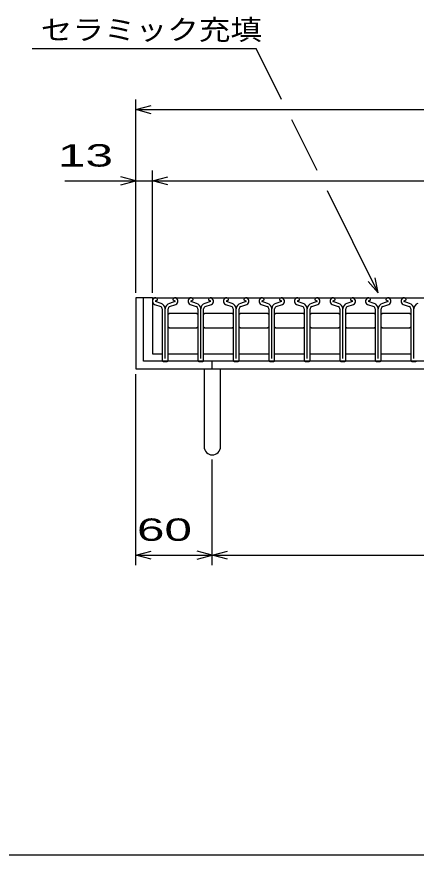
# Model space of a CAD drawing. Units: millimetres, scale not verified. Extents: x -1456 to 1389, y -1026 to 839.
# Drawn here: x -1034 to -720, y -921 to -262 of the extents above; entities that cross this region are included whole.
import ezdxf
from ezdxf.enums import TextEntityAlignment as Align

# ---------------------------------------------------------------- set-up
doc = ezdxf.new("R2010")
doc.units = ezdxf.units.MM
doc.header["$LTSCALE"] = 8
for name, color, linetype, lineweight in [('0_2', 150, 'Continuous', 25), ('16', 3, 'Continuous', 25), ('19', 6, 'Continuous', 25), ('22', 2, 'Continuous', 25)]:
    doc.layers.add(name, color=color, linetype=linetype, lineweight=lineweight)
doc.styles.add('ベクトル', font='')
doc.styles.get('ベクトル').set_extended_font_data('ベクトル')

msp = doc.modelspace()

# ---------------------------------------------------------------- linework, layer by layer
at = {"layer": '0_2'}
msp.add_line((1388.8, -921.2), (-1379.2, -921.2), dxfattribs=at)
at = {"layer": '16'}
for p, q in [((-927, -482.7), (-433, -482.7)), ((-927, -482.7), (-927, -526.7)), ((-925.379, -487.879), (-920.509, -489.589)), ((-920.299, -487.228), (-924.619, -485.708)), ((-924.46, -485.013), (-923.02, -484.313)), ((-923.02, -484.313), (-923.02, -484.083)), ((-909.402, -485.708), (-913.722, -487.228)), ((-913.512, -489.589), (-908.642, -487.879)), ((-911.001, -484.083), (-911.001, -484.313)), ((-911.001, -484.313), (-909.561, -485.013)), ((-897.479, -487.879), (-892.609, -489.589)), ((-892.399, -487.228), (-896.719, -485.708)), ((-896.56, -485.013), (-895.12, -484.313)), ((-895.12, -484.313), (-895.12, -484.083)), ((-881.502, -485.708), (-885.822, -487.228)), ((-885.612, -489.589), (-880.742, -487.879)), ((-883.101, -484.083), (-883.101, -484.313)), ((-883.101, -484.313), (-881.661, -485.013)), ((-869.579, -487.879), (-864.709, -489.589)), ((-864.499, -487.228), (-868.819, -485.708)), ((-868.66, -485.013), (-867.22, -484.313)), ((-867.22, -484.313), (-867.22, -484.083)), ((-853.602, -485.708), (-857.922, -487.228)), ((-857.712, -489.589), (-852.842, -487.879)), ((-855.201, -484.083), (-855.201, -484.313)), ((-855.201, -484.313), (-853.761, -485.013)), ((-841.679, -487.879), (-836.809, -489.589)), ((-836.599, -487.228), (-840.919, -485.708)), ((-840.76, -485.013), (-839.32, -484.313)), ((-839.32, -484.313), (-839.32, -484.083)), ((-825.702, -485.708), (-830.022, -487.228)), ((-829.812, -489.589), (-824.942, -487.879)), ((-827.301, -484.083), (-827.301, -484.313)), ((-827.301, -484.313), (-825.861, -485.013)), ((-813.779, -487.879), (-808.909, -489.589)), ((-808.699, -487.228), (-813.019, -485.708)), ((-812.86, -485.013), (-811.42, -484.313)), ((-811.42, -484.313), (-811.42, -484.083)), ((-797.802, -485.708), (-802.122, -487.228)), ((-801.912, -489.589), (-797.042, -487.879)), ((-799.401, -484.083), (-799.401, -484.313)), ((-799.401, -484.313), (-797.961, -485.013)), ((-785.879, -487.879), (-781.009, -489.589)), ((-780.799, -487.228), (-785.119, -485.708)), ((-784.96, -485.013), (-783.52, -484.313)), ((-783.52, -484.313), (-783.52, -484.083)), ((-769.902, -485.708), (-774.222, -487.228)), ((-774.012, -489.589), (-769.142, -487.879)), ((-771.501, -484.083), (-771.501, -484.313)), ((-771.501, -484.313), (-770.061, -485.013)), ((-757.979, -487.879), (-753.109, -489.589)), ((-752.899, -487.228), (-757.219, -485.708)), ((-757.06, -485.013), (-755.62, -484.313)), ((-755.62, -484.313), (-755.62, -484.083)), ((-742.002, -485.708), (-746.322, -487.228)), ((-746.112, -489.589), (-741.242, -487.879)), ((-743.601, -484.083), (-743.601, -484.313)), ((-743.601, -484.313), (-742.161, -485.013)), ((-730.079, -487.879), (-725.209, -489.589)), ((-724.999, -487.228), (-729.319, -485.708)), ((-729.16, -485.013), (-727.72, -484.313)), ((-727.72, -484.313), (-727.72, -484.083)), ((-919.31, -491.292), (-919.31, -532.012)), ((-917, -530.41), (-917, -491.34)), ((-914.71, -532.012), (-914.71, -491.292)), ((-891.41, -491.292), (-891.41, -532.012)), ((-889.1, -530.41), (-889.1, -491.34)), ((-886.81, -532.012), (-886.81, -491.292)), ((-863.51, -491.292), (-863.51, -532.012)), ((-861.2, -530.41), (-861.2, -491.34)), ((-858.91, -532.012), (-858.91, -491.292)), ((-835.61, -491.292), (-835.61, -532.012)), ((-833.3, -530.41), (-833.3, -491.34)), ((-831.01, -532.012), (-831.01, -491.292)), ((-807.71, -491.292), (-807.71, -532.012)), ((-805.4, -530.41), (-805.4, -491.34)), ((-803.11, -532.012), (-803.11, -491.292)), ((-779.81, -491.292), (-779.81, -532.012)), ((-777.5, -530.41), (-777.5, -491.34)), ((-775.21, -532.012), (-775.21, -491.292)), ((-751.91, -491.292), (-751.91, -532.012)), ((-749.6, -530.41), (-749.6, -491.34)), ((-747.31, -532.012), (-747.31, -491.292)), ((-724.01, -491.292), (-724.01, -532.012)), ((-721.7, -530.41), (-721.7, -491.34)), ((-914.75, -495.7), (-913.75, -494.7)), ((-913.75, -494.7), (-892.35, -494.7)), ((-892.35, -494.7), (-891.35, -495.7)), ((-886.85, -495.7), (-885.85, -494.7)), ((-885.85, -494.7), (-864.45, -494.7)), ((-864.45, -494.7), (-863.45, -495.7)), ((-858.95, -495.7), (-857.95, -494.7)), ((-857.95, -494.7), (-836.55, -494.7)), ((-836.55, -494.7), (-835.55, -495.7)), ((-831.05, -495.7), (-830.05, -494.7)), ((-830.05, -494.7), (-808.65, -494.7)), ((-808.65, -494.7), (-807.65, -495.7)), ((-803.15, -495.7), (-802.15, -494.7)), ((-802.15, -494.7), (-780.75, -494.7)), ((-780.75, -494.7), (-779.75, -495.7)), ((-775.25, -495.7), (-774.25, -494.7)), ((-774.25, -494.7), (-752.85, -494.7)), ((-752.85, -494.7), (-751.85, -495.7)), ((-747.35, -495.7), (-746.35, -494.7)), ((-746.35, -494.7), (-724.95, -494.7)), ((-724.95, -494.7), (-723.95, -495.7)), ((-913.75, -506.7), (-914.75, -505.7)), ((-892.35, -506.7), (-913.75, -506.7)), ((-891.35, -505.7), (-892.35, -506.7)), ((-885.85, -506.7), (-886.85, -505.7)), ((-864.45, -506.7), (-885.85, -506.7)), ((-863.45, -505.7), (-864.45, -506.7)), ((-857.95, -506.7), (-858.95, -505.7)), ((-836.55, -506.7), (-857.95, -506.7)), ((-835.55, -505.7), (-836.55, -506.7)), ((-830.05, -506.7), (-831.05, -505.7)), ((-808.65, -506.7), (-830.05, -506.7)), ((-807.65, -505.7), (-808.65, -506.7)), ((-802.15, -506.7), (-803.15, -505.7)), ((-780.75, -506.7), (-802.15, -506.7)), ((-779.75, -505.7), (-780.75, -506.7)), ((-774.25, -506.7), (-775.25, -505.7)), ((-752.85, -506.7), (-774.25, -506.7)), ((-751.85, -505.7), (-752.85, -506.7)), ((-746.35, -506.7), (-747.35, -505.7)), ((-724.95, -506.7), (-746.35, -506.7)), ((-723.95, -505.7), (-724.95, -506.7)), ((-927, -526.7), (-919.3, -526.7)), ((-914.7, -526.7), (-891.4, -526.7)), ((-886.8, -526.7), (-863.5, -526.7)), ((-858.9, -526.7), (-835.6, -526.7)), ((-831, -526.7), (-807.7, -526.7)), ((-803.1, -526.7), (-779.8, -526.7)), ((-775.2, -526.7), (-751.9, -526.7)), ((-747.3, -526.7), (-724, -526.7)), ((-918.61, -532.712), (-915.41, -532.712)), ((-890.71, -532.712), (-887.51, -532.712)), ((-862.81, -532.712), (-859.61, -532.712)), ((-834.91, -532.712), (-831.71, -532.712)), ((-807.01, -532.712), (-803.81, -532.712)), ((-779.11, -532.712), (-775.91, -532.712)), ((-751.21, -532.712), (-748.01, -532.712)), ((-723.31, -532.712), (-720.11, -532.712))]:
    msp.add_line(p, q, dxfattribs=at)
for centre, radius, start, end in [((-924.31, -485.4), 2.7, 90.98, 246.68), ((-924.295, -485.416), 0.44, 111.91, 222.33), ((-924.469, -484.146), 1.45, 2.5, 85.55), ((-921.59, -491.643), 4.6, 3.78, 73.7), ((-912.431, -491.643), 4.6, 106.3, 176.22), ((-909.552, -484.146), 1.45, 94.45, 177.5), ((-909.711, -485.4), 2.7, 293.32, 89.02002), ((-909.726, -485.416), 0.44, 317.67, 68.08999), ((-896.41, -485.4), 2.7, 90.98, 246.68), ((-896.395, -485.416), 0.44, 111.91, 222.33), ((-896.569, -484.146), 1.45, 2.5, 85.55), ((-893.69, -491.643), 4.6, 3.78, 73.7), ((-884.531, -491.643), 4.6, 106.3, 176.22), ((-881.652, -484.146), 1.45, 94.45, 177.5), ((-881.811, -485.4), 2.7, 293.32, 89.02002), ((-881.826, -485.416), 0.44, 317.67, 68.08999), ((-868.51, -485.4), 2.7, 90.98, 246.68), ((-868.495, -485.416), 0.44, 111.91, 222.33), ((-868.669, -484.146), 1.45, 2.5, 85.55), ((-865.79, -491.643), 4.6, 3.78, 73.7), ((-856.631, -491.643), 4.6, 106.3, 176.22), ((-853.752, -484.146), 1.45, 94.45, 177.5), ((-853.911, -485.4), 2.7, 293.32, 89.02002), ((-853.926, -485.416), 0.44, 317.67, 68.08999), ((-840.61, -485.4), 2.7, 90.98, 246.68), ((-840.595, -485.416), 0.44, 111.91, 222.33), ((-840.769, -484.146), 1.45, 2.5, 85.55), ((-837.89, -491.643), 4.6, 3.78, 73.7), ((-828.731, -491.643), 4.6, 106.3, 176.22), ((-825.852, -484.146), 1.45, 94.45, 177.5), ((-826.011, -485.4), 2.7, 293.32, 89.02002), ((-826.026, -485.416), 0.44, 317.67, 68.08999), ((-812.71, -485.4), 2.7, 90.98, 246.68), ((-812.695, -485.416), 0.44, 111.91, 222.33), ((-812.869, -484.146), 1.45, 2.5, 85.55), ((-809.99, -491.643), 4.6, 3.78, 73.7), ((-800.831, -491.643), 4.6, 106.3, 176.22), ((-797.952, -484.146), 1.45, 94.45, 177.5), ((-798.111, -485.4), 2.7, 293.32, 89.02002), ((-798.126, -485.416), 0.44, 317.67, 68.08999), ((-784.81, -485.4), 2.7, 90.98, 246.68), ((-784.795, -485.416), 0.44, 111.91, 222.33), ((-784.969, -484.146), 1.45, 2.5, 85.55), ((-782.09, -491.643), 4.6, 3.78, 73.7), ((-772.931, -491.643), 4.6, 106.3, 176.22), ((-770.052, -484.146), 1.45, 94.45, 177.5), ((-770.211, -485.4), 2.7, 293.32, 89.02002), ((-770.226, -485.416), 0.44, 317.67, 68.08999), ((-756.91, -485.4), 2.7, 90.98, 246.68), ((-756.895, -485.416), 0.44, 111.91, 222.33), ((-757.069, -484.146), 1.45, 2.5, 85.55), ((-754.19, -491.643), 4.6, 3.78, 73.7), ((-745.031, -491.643), 4.6, 106.3, 176.22), ((-742.152, -484.146), 1.45, 94.45, 177.5), ((-742.311, -485.4), 2.7, 293.32, 89.02002), ((-742.326, -485.416), 0.44, 317.67, 68.08999), ((-729.01, -485.4), 2.7, 90.98, 246.68), ((-728.995, -485.416), 0.44, 111.91, 222.33), ((-729.169, -484.146), 1.45, 2.5, 85.55), ((-726.29, -491.643), 4.6, 3.78, 73.7), ((-717.131, -491.643), 4.6, 106.3, 176.22), ((-921.109, -491.289), 1.8, 0, 70.58), ((-912.912, -491.289), 1.8, 109.42, 180), ((-893.209, -491.289), 1.8, 0, 70.58), ((-885.012, -491.289), 1.8, 109.42, 180), ((-865.309, -491.289), 1.8, 0, 70.58), ((-857.112, -491.289), 1.8, 109.42, 180), ((-837.409, -491.289), 1.8, 0, 70.58), ((-829.212, -491.289), 1.8, 109.42, 180), ((-809.509, -491.289), 1.8, 0, 70.58), ((-801.312, -491.289), 1.8, 109.42, 180), ((-781.609, -491.289), 1.8, 0, 70.58), ((-773.412, -491.289), 1.8, 109.42, 180), ((-753.709, -491.289), 1.8, 0, 70.58), ((-745.512, -491.289), 1.8, 109.42, 180), ((-725.809, -491.289), 1.8, 0, 70.58), ((-918.61, -532.012), 0.7, 180, 270), ((-915.41, -532.012), 0.7, 270, 0), ((-890.71, -532.012), 0.7, 180, 270), ((-887.51, -532.012), 0.7, 270, 0), ((-862.81, -532.012), 0.7, 180, 270), ((-859.61, -532.012), 0.7, 270, 0), ((-834.91, -532.012), 0.7, 180, 270), ((-831.71, -532.012), 0.7, 270, 0), ((-807.01, -532.012), 0.7, 180, 270), ((-803.81, -532.012), 0.7, 270, 0), ((-779.11, -532.012), 0.7, 180, 270), ((-775.91, -532.012), 0.7, 270, 0), ((-751.21, -532.012), 0.7, 180, 270), ((-748.01, -532.012), 0.7, 270, 0), ((-723.31, -532.012), 0.7, 180, 270), ((-720.11, -532.012), 0.7, 270, 0)]:
    msp.add_arc(centre, radius, start, end, dxfattribs=at)
at = {"layer": '19'}
for p, q in [((-927, -482.7), (-940, -482.7)), ((-940, -482.7), (-940, -538.7)), ((-934, -532.7), (-934, -482.7)), ((-426, -532.7), (-934, -532.7)), ((-880, -538.7), (-880, -532.7)), ((-940, -538.7), (-420, -538.7)), ((-886.5, -538.7), (-886.5, -599.81)), ((-873.5, -599.81), (-873.5, -538.7))]:
    msp.add_line(p, q, dxfattribs=at)
msp.add_arc((-880, -599.81), 6.5, 180, 0, dxfattribs=at)
at = {"layer": '22', "color": 4}
for p, q in [((-1021.6, -286.7), (-845.6, -286.7)), ((-825.6, -326.7), (-845.6, -286.7)), ((-940, -478.7), (-940, -326.7)), ((-940, -334.7), (-928, -331.5)), ((-928, -337.9), (-940, -334.7)), ((-940, -334.7), (-420, -334.7)), ((-797.6, -382.7), (-817.6, -342.7)), ((-940, -390.7), (-952, -387.5)), ((-940, -478.7), (-940, -382.7)), ((-927, -478.7), (-927, -382.7)), ((-927, -390.7), (-915, -387.5)), ((-996, -390.7), (-940, -390.7)), ((-952, -393.9), (-940, -390.7)), ((-940, -390.7), (-927, -390.7)), ((-915, -393.9), (-927, -390.7)), ((-927, -390.7), (-433, -390.7)), ((-749.6, -478.7), (-789.6, -398.7)), ((-749.6, -478.7), (-752, -467.02)), ((-749.6, -478.7), (-757.6, -469.9)), ((-940, -693.1), (-940, -542.7)), ((-880, -693.1), (-880, -609.9)), ((-940, -685.1), (-928, -681.9)), ((-928, -688.3), (-940, -685.1)), ((-940, -685.1), (-880, -685.1)), ((-880, -685.1), (-892, -681.9)), ((-892, -688.3), (-880, -685.1)), ((-880, -685.1), (-868, -681.9)), ((-868, -688.3), (-880, -685.1)), ((-880, -685.1), (-480, -685.1))]:
    msp.add_line(p, q, dxfattribs=at)

# ---------------------------------------------------------------- texts
at = {"layer": '22', "style": 'ベクトル'}
for s, height, width, p in [('セラミック充填', 15.84, 1.15, (-1014.8, -271.9)), (' 13 ', 17.6, 1.65, (-1012, -370.7)), (' 60 ', 17.6, 1.65, (-950, -665.1))]:
    msp.add_text(s, height=height, dxfattribs=dict(at, width=width)).set_placement(p, align=Align.MIDDLE_LEFT)

doc.saveas('drawing.dxf')
